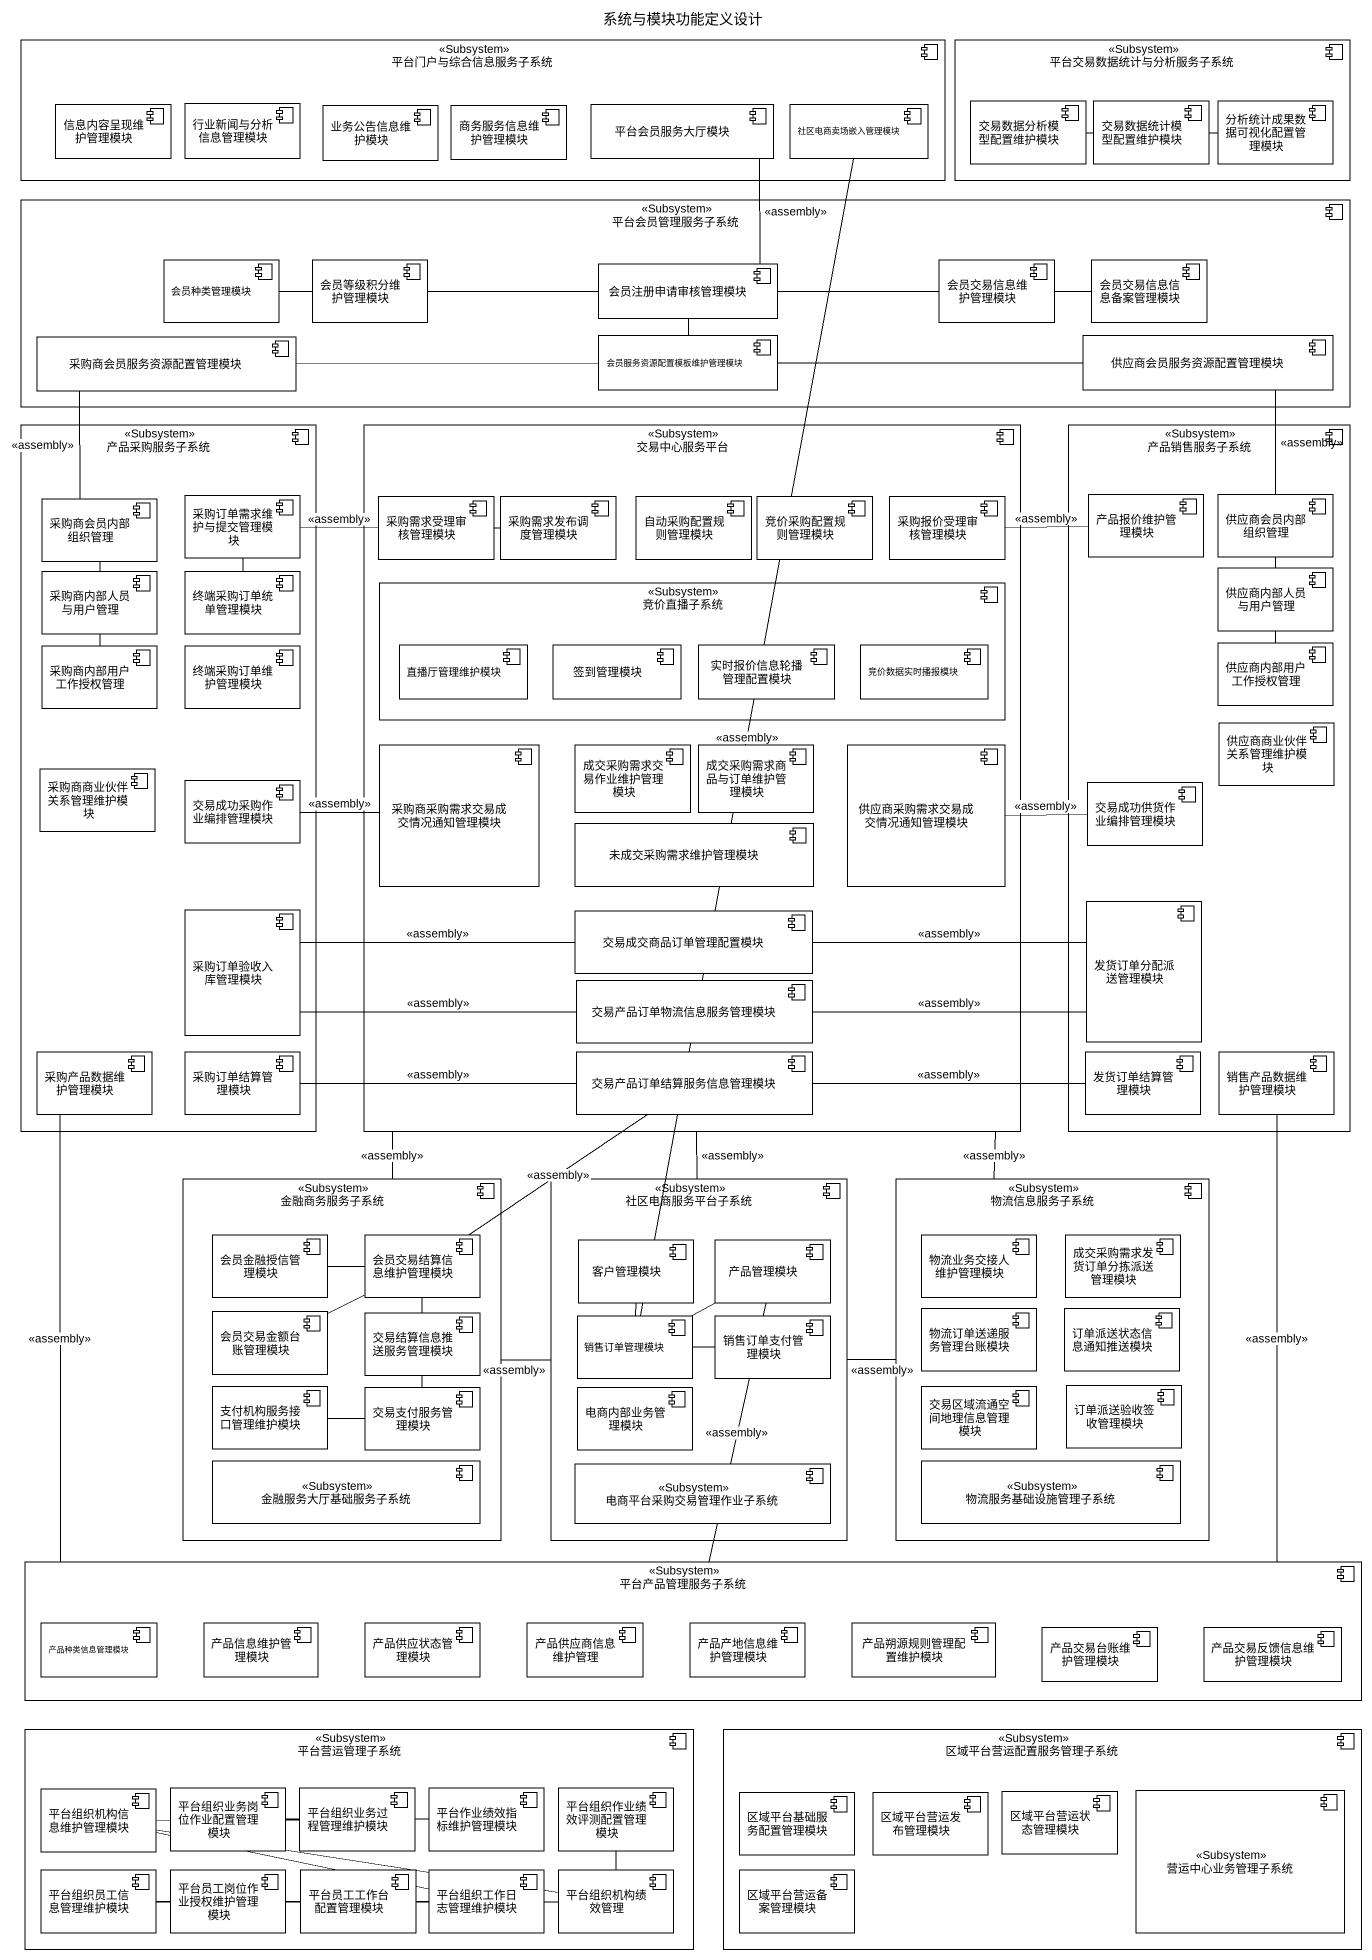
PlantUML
@startuml
title 系统与模块功能定义设计
component 平台门户与综合信息服务子系统 <<Subsystem>> {
  component 信息内容呈现维护管理模块
  component 行业新闻与分析信息管理模块
  component 业务公告信息维护模块
  component 商务服务信息维护管理模块
  component 平台会员服务大厅模块
  component 社区电商卖场嵌入管理模块
}
component 平台交易数据统计与分析服务子系统 <<Subsystem>> {
  component 交易数据分析模型配置维护模块
  component 交易数据统计模型配置维护模块
  component 分析统计成果数据可视化配置管理模块
}
component 平台会员管理服务子系统 <<Subsystem>> {
  component 会员种类管理模块
  component 会员等级积分维护管理模块
  component 会员注册申请审核管理模块
  component 会员交易信息维护管理模块
  component 会员交易信息信息备案管理模块
  component 采购商会员服务资源配置管理模块
  component 会员服务资源配置模板维护管理模块
  component 供应商会员服务资源配置管理模块
}
component 产品采购服务子系统 <<Subsystem>> {
  component 采购商会员内部组织管理
  component 采购订单需求维护与提交管理模块
  component 采购商内部人员与用户管理
  component 终端采购订单统单管理模块
  component 采购商内部用户工作授权管理
  component 终端采购订单维护管理模块
  component 采购商商业伙伴关系管理维护模块
  component 交易成功采购作业编排管理模块
  component 采购订单验收入库管理模块
  component 采购产品数据维护管理模块
  component 采购订单结算管理模块
}
component 交易中心服务平台 <<Subsystem>> {
  component 采购需求受理审核管理模块
  component 采购需求发布调度管理模块
  component 自动采购配置规则管理模块
  component 竞价采购配置规则管理模块
  component 采购报价受理审核管理模块
  component 竞价直播子系统 <<Subsystem>> {
    component 直播厅管理维护模块
    component 签到管理模块
    component 实时报价信息轮播管理配置模块
    component 竞价数据实时播报模块
  }
  component 采购商采购需求交易成交情况通知管理模块
  component 成交采购需求交易作业维护管理模块
  component 成交采购需求商品与订单维护管理模块
  component 供应商采购需求交易成交情况通知管理模块
  component 未成交采购需求维护管理模块
  component 交易成交商品订单管理配置模块
  component 交易产品订单物流信息服务管理模块
  component 交易产品订单结算服务信息管理模块
}
component 产品销售服务子系统 <<Subsystem>> {
  component 产品报价维护管理模块
  component 供应商会员内部组织管理
  component 供应商内部人员与用户管理
  component 供应商内部用户工作授权管理
  component 供应商商业伙伴关系管理维护模块
  component 交易成功供货作业编排管理模块
  component 发货订单分配派送管理模块
  component 发货订单结算管理模块
  component 销售产品数据维护管理模块
}
component 金融商务服务子系统 <<Subsystem>> {
  component 会员金融授信管理模块
  component 会员交易结算信息维护管理模块
  component 会员交易金额台账管理模块
  component 交易结算信息推送服务管理模块
  component 支付机构服务接口管理维护模块
  component 交易支付服务管理模块
  component 金融服务大厅基础服务子系统 <<Subsystem>>
}
component 社区电商服务平台子系统 <<Subsystem>> {
  component 客户管理模块
  component 产品管理模块
  component 销售订单管理模块
  component 销售订单支付管理模块
  component 电商内部业务管理模块
  component 电商平台采购交易管理作业子系统 <<Subsystem>>
}
component 物流信息服务子系统 <<Subsystem>> {
  component 物流业务交接人维护管理模块
  component 成交采购需求发货订单分拣派送管理模块
  component 物流订单送递服务管理台账模块
  component 订单派送状态信息通知推送模块
  component 交易区域流通空间地理信息管理模块
  component 订单派送验收签收管理模块
  component 物流服务基础设施管理子系统 <<Subsystem>>
}
component 平台产品管理服务子系统 <<Subsystem>> {
  component 产品种类信息管理模块
  component 产品信息维护管理模块
  component 产品供应状态管理模块
  component 产品供应商信息维护管理
  component 产品产地信息维护管理模块
  component 产品朔源规则管理配置维护模块
  component 产品交易台账维护管理模块
  component 产品交易反馈信息维护管理模块
}
component 平台营运管理子系统 <<Subsystem>> {
  component 平台组织机构信息维护管理模块
  component 平台组织业务岗位作业配置管理模块
  component 平台组织业务过程管理维护模块
  component 平台作业绩效指标维护管理模块
  component 平台组织作业绩效评测配置管理模块
  component 平台组织员工信息管理维护模块
  component 平台员工岗位作业授权维护管理模块
  component 平台员工工作台配置管理模块
  component 平台组织工作日志管理维护模块
  component 平台组织机构绩效管理
}
component 区域平台营运配置服务管理子系统 <<Subsystem>> {
  component 区域平台基础服务配置管理模块
  component 区域平台营运发布管理模块
  component 区域平台营运状态管理模块
  component 营运中心业务管理子系统 <<Subsystem>>
  component 区域平台营运备案管理模块
}
平台会员服务大厅模块 -- 会员注册申请审核管理模块 : <<assembly>>
交易数据分析模型配置维护模块 -right- 分析统计成果数据可视化配置管理模块
交易数据统计模型配置维护模块 -right- 分析统计成果数据可视化配置管理模块
会员种类管理模块 -right- 会员等级积分维护管理模块
会员等级积分维护管理模块 -right- 会员注册申请审核管理模块
会员注册申请审核管理模块 -right- 会员交易信息维护管理模块
会员注册申请审核管理模块 -- 会员服务资源配置模板维护管理模块
会员交易信息维护管理模块 -right- 会员交易信息信息备案管理模块
采购商会员服务资源配置管理模块 -- 采购商会员内部组织管理 : <<assembly>>
会员服务资源配置模板维护管理模块 -left- 采购商会员服务资源配置管理模块
会员服务资源配置模板维护管理模块 -right- 供应商会员服务资源配置管理模块
供应商会员服务资源配置管理模块 -- 供应商会员内部组织管理 : <<assembly>>
交易中心服务平台 -- 社区电商服务平台子系统 : <<assembly>>
交易中心服务平台 -- 物流信息服务子系统 : <<assembly>>
采购商会员内部组织管理 -- 采购商内部人员与用户管理
采购订单需求维护与提交管理模块 -right- 采购需求受理审核管理模块 : <<assembly>>
采购订单需求维护与提交管理模块 -- 终端采购订单统单管理模块
采购需求受理审核管理模块 -right- 采购需求发布调度管理模块
采购报价受理审核管理模块 -right- 产品报价维护管理模块 : <<assembly>>
供应商会员内部组织管理 -- 供应商内部人员与用户管理
采购商内部人员与用户管理 -- 采购商内部用户工作授权管理
供应商内部人员与用户管理 -- 供应商内部用户工作授权管理
供应商采购需求交易成交情况通知管理模块 -right- 交易成功供货作业编排管理模块 : <<assembly>>
交易成功采购作业编排管理模块 -right- 采购商采购需求交易成交情况通知管理模块 : <<assembly>>
采购订单验收入库管理模块 -right- 交易成交商品订单管理配置模块 : <<assembly>>
采购订单验收入库管理模块 -right- 交易产品订单物流信息服务管理模块 : <<assembly>>
交易成交商品订单管理配置模块 -right- 发货订单分配派送管理模块 : <<assembly>>
交易产品订单物流信息服务管理模块 -right- 发货订单分配派送管理模块 : <<assembly>>
采购产品数据维护管理模块 -- 平台产品管理服务子系统 : <<assembly>>
采购订单结算管理模块 -right- 交易产品订单结算服务信息管理模块 : <<assembly>>
交易产品订单结算服务信息管理模块 -right- 发货订单结算管理模块 : <<assembly>>
交易产品订单结算服务信息管理模块 -- 会员交易结算信息维护管理模块 : <<assembly>>
销售产品数据维护管理模块 -- 平台产品管理服务子系统 : <<assembly>>
金融商务服务子系统 -up- 交易中心服务平台 : <<assembly>>
金融商务服务子系统 -right- 社区电商服务平台子系统 : <<assembly>>
物流信息服务子系统 -left- 社区电商服务平台子系统 : <<assembly>>
会员金融授信管理模块 -right- 会员交易结算信息维护管理模块
会员交易结算信息维护管理模块 -left- 会员交易金额台账管理模块
客户管理模块 -- 销售订单管理模块
产品管理模块 -left- 销售订单管理模块
产品管理模块 -- 平台产品管理服务子系统 : <<assembly>>
交易结算信息推送服务管理模块 -up- 会员交易结算信息维护管理模块
销售订单管理模块 -up- 社区电商卖场嵌入管理模块 : <<assembly>>
销售订单支付管理模块 -left- 销售订单管理模块
支付机构服务接口管理维护模块 -right- 交易支付服务管理模块
交易支付服务管理模块 -up- 会员交易结算信息维护管理模块
平台组织机构信息维护管理模块 -right- 平台组织业务过程管理维护模块
平台组织机构信息维护管理模块 -right- 平台组织机构绩效管理
平台组织业务岗位作业配置管理模块 -right- 平台组织业务过程管理维护模块
平台作业绩效指标维护管理模块 -left- 平台组织业务岗位作业配置管理模块
平台组织员工信息管理维护模块 -right- 平台员工岗位作业授权维护管理模块
平台组织员工信息管理维护模块 -right- 平台员工工作台配置管理模块
平台组织员工信息管理维护模块 -right- 平台组织机构绩效管理
平台组织工作日志管理维护模块 -left- 平台组织机构信息维护管理模块
平台组织工作日志管理维护模块 -left- 平台组织员工信息管理维护模块
平台组织机构绩效管理 -up- 平台组织作业绩效评测配置管理模块
@enduml
